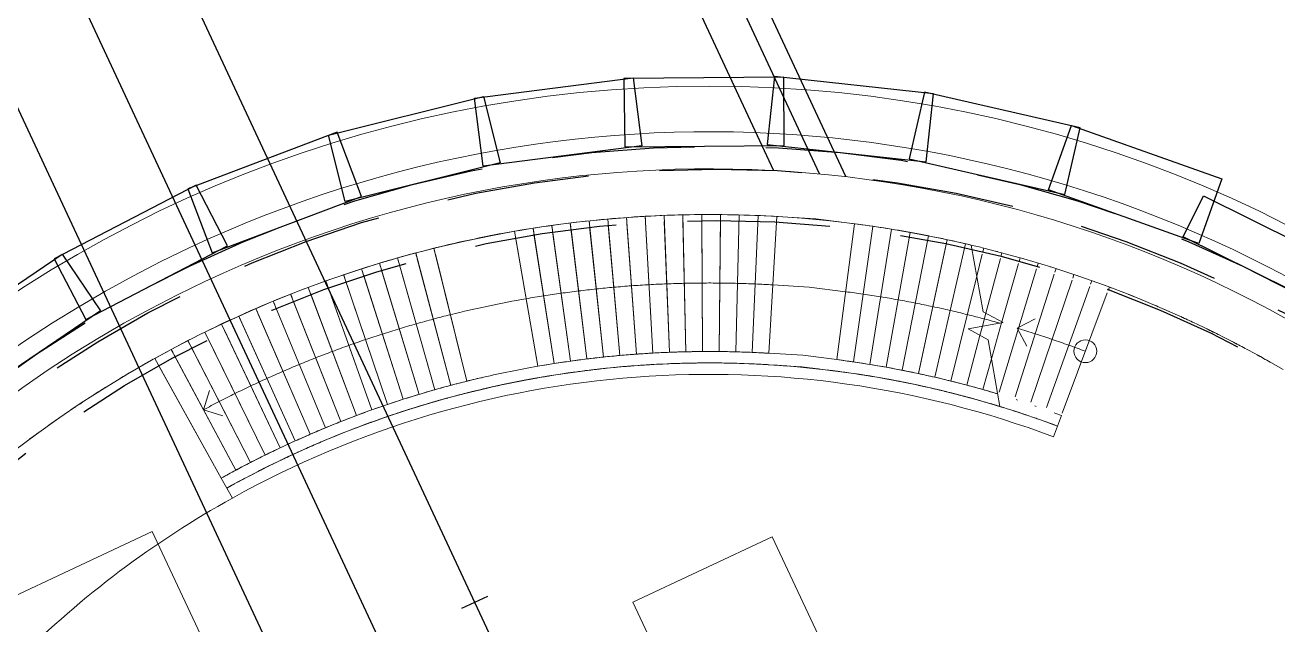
# Model space of a CAD drawing. Header units: metres. Extents: x 286532 to 329498, y 7396783 to 7466136.
# Drawn here: x 327067.93 to 327089.9, y 7397524.08 to 7397534.59 of the extents above; entities that cross this region are included whole.
import ezdxf

# ---------------------------------------------------------------- set-up
doc = ezdxf.new("R2010")
doc.units = ezdxf.units.M
doc.header["$LTSCALE"] = 10
for name, pattern in [('L2$0$CENTER', [50.8, 31.75, -6.35, 6.35, -6.35]), ('L2$0$CONTINUO', [0]), ('L2$0$HIDDENX2', [0.75, 0.5, -0.25])]:
    doc.linetypes.add(name, pattern=pattern)
doc.layers.get('0').update_dxf_attribs({"color": 255})
doc.layers.add('_  ARQ-AUX-001', color=1, linetype='Continuous', lineweight=5)
for name, color, linetype in [('L2$0$AR-PROJEÇÃO', 1, 'Continuous'), ('L2$0$Eje_EJE_VIA_1_EJECUT', 5, 'Continuous'), ('L2$0$Eje_EJE_VIA_2_EJECUT', 5, 'Continuous'), ('L2$0$Estacionamiento_EJE_VIA_1_EJECUT_T3_eje', 3, 'Continuous')]:
    doc.layers.add(name, color=color, linetype=linetype)

# ---------------------------------------------------------------- blocks, each defined once
blk = doc.blocks.new('L2$0$A$C0C183061')
at = {"color": 4, "linetype": 'L2$0$CONTINUO', "ltscale": 0.25}
for points in [[(-1.304, 21.306), (-4.081, 20.952), (-4.233, 22.143), (-1.455, 22.496)], [(-1.602, 21.286), (1.197, 21.312), (1.186, 22.512), (-1.614, 22.486)], [(0.898, 21.327), (3.682, 21.026), (3.811, 22.219), (1.027, 22.52)], [(3.387, 21.076), (6.116, 20.451), (6.384, 21.621), (3.654, 22.245)], [(-3.787, 21.007), (-6.504, 20.331), (-6.794, 21.495), (-4.077, 22.172)], [(-8.837, 19.431), (-6.218, 20.42), (-6.642, 21.543), (-9.261, 20.553)], [(8.466, 19.595), (5.829, 20.535), (6.231, 21.665), (8.869, 20.726)], [(-11.049, 18.264), (-8.564, 19.553), (-9.116, 20.618), (-11.602, 19.329)], [(10.7, 18.47), (8.191, 19.712), (8.545, 20.429), (11.055, 19.187)], [(-10.792, 18.417), (-13.11, 16.846), (-13.783, 17.839), (-11.465, 19.41)]]:
    blk.add_lwpolyline(points, close=True, dxfattribs=at)
at = {"layer": 'L2$0$AR-PROJEÇÃO', "linetype": 'L2$0$HIDDENX2', "ltscale": 0.5}
for radius in [21.3, 20.9, 20]:
    blk.add_circle((0, 0), radius, dxfattribs=at)
at = {"layer": 'L2$0$Eje_EJE_VIA_1_EJECUT', "color": 2, "linetype": 'L2$0$CENTER', "ltscale": 3}
blk.add_lwpolyline([(-29.069, 66.491), (40.99, -83.509)], dxfattribs=at)
at = {"layer": 'L2$0$Eje_EJE_VIA_2_EJECUT', "color": 2, "linetype": 'L2$0$CENTER', "ltscale": 3}
blk.add_lwpolyline([(-33.042, 66.491), (37.017, -83.509)], dxfattribs=at)
at = {"layer": 'L2$0$Eje_EJE_VIA_2_EJECUT', "color": 253, "linetype": 'L2$0$CONTINUO', "ltscale": 2.5}
blk.add_lwpolyline([(-31.055, 66.491), (39.004, -83.509)], dxfattribs=at)
at = {"layer": 'L2$0$Eje_EJE_VIA_2_EJECUT', "color": 253}
for points in [[(-18.518, 65.286), (2.271, 20.777)], [(-18.738, 64.812), (1.808, 20.822)], [(-19.12, 63.977), (1.01, 20.876)]]:
    blk.add_lwpolyline(points, dxfattribs=at)
at = {"layer": 'L2$0$Estacionamiento_EJE_VIA_1_EJECUT_T3_eje', "color": 1}
blk.add_lwpolyline([(-4.457, 13.205), (-4.004, 13.416)], dxfattribs=at)

msp = doc.modelspace()

# ---------------------------------------------------------------- linework, layer by layer
at = {"layer": '_  ARQ-AUX-001'}
for p, q in [((327077.115, 7397531.069), (327077.09, 7397531.066)), ((327077.175, 7397531.01), (327077.166, 7397531.076)), ((327077.175, 7397531.01), (327077.166, 7397531.076)), ((327077.501, 7397531.053), (327077.493, 7397531.118)), ((327077.501, 7397531.053), (327077.493, 7397531.118)), ((327077.606, 7397531.133), (327077.581, 7397531.13)), ((327077.828, 7397531.091), (327077.821, 7397531.155)), ((327077.828, 7397531.091), (327077.821, 7397531.155)), ((327078.099, 7397531.184), (327078.074, 7397531.182)), ((327078.155, 7397531.123), (327078.149, 7397531.188)), ((327078.155, 7397531.123), (327078.149, 7397531.188)), ((327078.362, 7397528.798), (327078.158, 7397531.083)), ((327078.483, 7397531.149), (327078.478, 7397531.214)), ((327078.483, 7397531.149), (327078.478, 7397531.214)), ((327078.652, 7397528.821), (327078.485, 7397531.109)), ((327078.593, 7397531.223), (327078.568, 7397531.222)), ((327078.811, 7397531.17), (327078.807, 7397531.235)), ((327078.811, 7397531.17), (327078.807, 7397531.235)), ((327078.941, 7397528.84), (327078.813, 7397531.13)), ((327079.088, 7397531.25), (327079.063, 7397531.249)), ((327079.139, 7397531.186), (327079.136, 7397531.251)), ((327079.139, 7397531.186), (327079.136, 7397531.251)), ((327079.231, 7397528.854), (327079.14, 7397531.146)), ((327079.467, 7397531.197), (327079.466, 7397531.261)), ((327079.467, 7397531.197), (327079.466, 7397531.261)), ((327079.521, 7397528.863), (327079.468, 7397531.157)), ((327079.583, 7397531.265), (327079.558, 7397531.264)), ((327079.796, 7397531.201), (327079.796, 7397531.266)), ((327079.796, 7397531.201), (327079.796, 7397531.266)), ((327079.811, 7397528.867), (327079.796, 7397531.161)), ((327080.078, 7397531.267), (327080.053, 7397531.267)), ((327080.102, 7397528.867), (327080.124, 7397531.16)), ((327080.125, 7397531.2), (327080.125, 7397531.266)), ((327080.125, 7397531.2), (327080.125, 7397531.266)), ((327080.392, 7397528.862), (327080.455, 7397531.26)), ((327080.392, 7397528.862), (327080.455, 7397531.26)), ((327080.573, 7397531.257), (327080.549, 7397531.258)), ((327080.682, 7397528.852), (327080.785, 7397531.248)), ((327080.682, 7397528.852), (327080.785, 7397531.248)), ((327080.972, 7397528.837), (327081.114, 7397531.232)), ((327081.068, 7397531.235), (327081.044, 7397531.237)), ((327082.167, 7397528.725), (327082.473, 7397531.104)), ((327082.455, 7397528.685), (327082.799, 7397531.059)), ((327082.551, 7397531.095), (327082.525, 7397531.098)), ((327076.526, 7397530.91), (327076.515, 7397530.974)), ((327076.526, 7397530.91), (327076.515, 7397530.974)), ((327076.924, 7397528.61), (327076.532, 7397530.871)), ((327076.626, 7397530.993), (327076.6, 7397530.989)), ((327076.85, 7397530.963), (327076.84, 7397531.027)), ((327076.85, 7397530.963), (327076.84, 7397531.027)), ((327077.21, 7397528.657), (327076.856, 7397530.923)), ((327077.497, 7397528.699), (327077.181, 7397530.971)), ((327077.785, 7397528.737), (327077.506, 7397531.014)), ((327078.074, 7397528.77), (327077.832, 7397531.052)), ((327082.742, 7397528.641), (327083.125, 7397531.009)), ((327083.041, 7397531.024), (327083.015, 7397531.028)), ((327083.028, 7397528.592), (327083.45, 7397530.954)), ((327083.313, 7397528.539), (327083.774, 7397530.893)), ((327083.53, 7397530.941), (327083.503, 7397530.945)), ((327084.016, 7397530.845), (327083.989, 7397530.851)), ((327075.117, 7397530.612), (327075.101, 7397530.676)), ((327075.117, 7397530.612), (327075.101, 7397530.676)), ((327083.597, 7397528.481), (327084.098, 7397530.827)), ((327083.881, 7397528.418), (327084.42, 7397530.756)), ((327084.5, 7397530.738), (327084.473, 7397530.744)), ((327084.724, 7397530.615), (327084.74, 7397530.68)), ((327084.981, 7397530.619), (327084.954, 7397530.626)), ((327074.167, 7397530.351), (327074.148, 7397530.414)), ((327074.167, 7397530.351), (327074.148, 7397530.414)), ((327074.216, 7397530.435), (327074.192, 7397530.428)), ((327074.482, 7397530.444), (327074.464, 7397530.506)), ((327074.482, 7397530.444), (327074.464, 7397530.506)), ((327075.119, 7397528.198), (327074.493, 7397530.405)), ((327075.119, 7397528.198), (327074.493, 7397530.405)), ((327074.692, 7397530.571), (327074.668, 7397530.564)), ((327074.799, 7397530.53), (327074.782, 7397530.594)), ((327074.799, 7397530.53), (327074.782, 7397530.594)), ((327075.399, 7397528.275), (327074.809, 7397530.492)), ((327075.399, 7397528.275), (327074.809, 7397530.492)), ((327075.68, 7397528.348), (327075.127, 7397530.573)), ((327085.043, 7397530.534), (327085.06, 7397530.597)), ((327085.043, 7397530.534), (327085.06, 7397530.597)), ((327085.36, 7397530.446), (327085.378, 7397530.51)), ((327085.36, 7397530.446), (327085.378, 7397530.51)), ((327085.459, 7397530.488), (327085.431, 7397530.495)), ((327085.675, 7397530.354), (327085.694, 7397530.417)), ((327085.675, 7397530.354), (327085.694, 7397530.417)), ((327073.541, 7397530.151), (327073.52, 7397530.212)), ((327073.541, 7397530.151), (327073.52, 7397530.212)), ((327073.742, 7397530.288), (327073.719, 7397530.28)), ((327073.853, 7397530.253), (327073.833, 7397530.316)), ((327073.853, 7397530.253), (327073.833, 7397530.316)), ((327074.564, 7397528.031), (327073.865, 7397530.215)), ((327074.564, 7397528.031), (327073.865, 7397530.215)), ((327074.841, 7397528.117), (327074.178, 7397530.313)), ((327074.841, 7397528.117), (327074.178, 7397530.313)), ((327085.014, 7397528.158), (327085.664, 7397530.316)), ((327085.014, 7397528.158), (327085.664, 7397530.316)), ((327085.292, 7397528.072), (327085.977, 7397530.22)), ((327085.292, 7397528.072), (327085.977, 7397530.22)), ((327085.933, 7397530.345), (327085.906, 7397530.353)), ((327085.99, 7397530.258), (327086.009, 7397530.32)), ((327085.99, 7397530.258), (327086.009, 7397530.32)), ((327086.301, 7397530.154), (327086.323, 7397530.217)), ((327086.301, 7397530.154), (327086.323, 7397530.217)), ((327086.404, 7397530.19), (327086.377, 7397530.199)), ((327072.808, 7397529.958), (327072.786, 7397529.949)), ((327072.921, 7397529.93), (327072.898, 7397529.991)), ((327072.921, 7397529.93), (327072.898, 7397529.991)), ((327073.23, 7397530.043), (327073.208, 7397530.105)), ((327073.23, 7397530.043), (327073.208, 7397530.105)), ((327074.014, 7397527.845), (327073.243, 7397530.006)), ((327073.273, 7397530.128), (327073.25, 7397530.12)), ((327074.288, 7397527.94), (327073.553, 7397530.113)), ((327085.568, 7397527.981), (327086.289, 7397530.116)), ((327085.568, 7397527.981), (327086.289, 7397530.116)), ((327085.843, 7397527.885), (327086.599, 7397530.009)), ((327085.843, 7397527.885), (327086.599, 7397530.009)), ((327086.612, 7397530.047), (327086.634, 7397530.108)), ((327086.612, 7397530.047), (327086.634, 7397530.108)), ((327086.871, 7397530.024), (327086.843, 7397530.034)), ((327086.921, 7397529.935), (327086.944, 7397529.995)), ((327086.921, 7397529.935), (327086.944, 7397529.995)), ((327072.31, 7397529.689), (327072.285, 7397529.749)), ((327072.31, 7397529.689), (327072.285, 7397529.749)), ((327072.347, 7397529.776), (327072.325, 7397529.767)), ((327072.615, 7397529.811), (327072.591, 7397529.872)), ((327072.615, 7397529.811), (327072.591, 7397529.872)), ((327073.471, 7397527.641), (327072.629, 7397529.774)), ((327073.742, 7397527.745), (327072.936, 7397529.892)), ((327086.116, 7397527.787), (327086.907, 7397529.898)), ((327086.116, 7397527.787), (327086.907, 7397529.898)), ((327071.891, 7397529.582), (327071.869, 7397529.573)), ((327072.007, 7397529.561), (327071.981, 7397529.62)), ((327072.007, 7397529.561), (327071.981, 7397529.62)), ((327072.934, 7397527.419), (327072.023, 7397529.524)), ((327073.202, 7397527.532), (327072.325, 7397529.652)), ((327071.408, 7397529.29), (327071.38, 7397529.349)), ((327071.408, 7397529.29), (327071.38, 7397529.349)), ((327071.44, 7397529.378), (327071.418, 7397529.367)), ((327071.707, 7397529.427), (327071.68, 7397529.487)), ((327071.707, 7397529.427), (327071.68, 7397529.487)), ((327072.669, 7397527.302), (327071.723, 7397529.391)), ((327071.009, 7397529.169), (327070.985, 7397529.157)), ((327071.112, 7397529.147), (327071.083, 7397529.205)), ((327071.112, 7397529.147), (327071.083, 7397529.205)), ((327072.144, 7397527.053), (327071.13, 7397529.111)), ((327072.406, 7397527.18), (327071.425, 7397529.253)), ((327085.348, 7397529.269), (327085.329, 7397529.275)), ((327070.528, 7397528.846), (327070.497, 7397528.904)), ((327070.528, 7397528.846), (327070.497, 7397528.904)), ((327070.582, 7397528.95), (327070.558, 7397528.937)), ((327070.819, 7397528.998), (327070.789, 7397529.057)), ((327070.819, 7397528.998), (327070.789, 7397529.057)), ((327071.885, 7397526.923), (327070.837, 7397528.963)), ((327070.238, 7397528.69), (327070.207, 7397528.746)), ((327071.628, 7397526.788), (327070.546, 7397528.811)), ((327089.587, 7397528.78), (327089.558, 7397528.796)), ((327076.015, 7397528.222), (327076.032, 7397528.226)), ((327085.334, 7397528.017), (327085.31, 7397528.024)), ((327085.662, 7397527.907), (327085.637, 7397527.916)), ((327085.675, 7397527.691), (327085.651, 7397527.699)), ((327068.057, 7397527.364), (327068.03, 7397527.344))]:
    msp.add_line(p, q, dxfattribs=at)
for points in [[(327067.748, 7397527.132), (327068.132, 7397527.42), (327068.523, 7397527.698), (327068.92, 7397527.967), (327069.324, 7397528.226), (327069.733, 7397528.475), (327070.149, 7397528.714), (327070.57, 7397528.944), (327070.996, 7397529.163), (327071.428, 7397529.372), (327071.879, 7397529.577), (327072.335, 7397529.771), (327072.796, 7397529.953), (327073.261, 7397530.124), (327073.73, 7397530.283), (327074.203, 7397530.431), (327074.679, 7397530.567), (327075.159, 7397530.691), (327075.641, 7397530.803), (327076.126, 7397530.903), (327076.614, 7397530.991), (327077.104, 7397531.067), (327077.595, 7397531.131), (327078.088, 7397531.183), (327078.582, 7397531.222), (327079.076, 7397531.25), (327079.571, 7397531.265), (327080.067, 7397531.267), (327080.562, 7397531.258), (327081.057, 7397531.236), (327081.551, 7397531.202), (327082.045, 7397531.155), (327082.537, 7397531.097), (327083.027, 7397531.026), (327083.516, 7397530.943), (327084.002, 7397530.848), (327084.486, 7397530.741), (327084.521, 7397530.733)], [(327077.181, 7397530.971), (327077.497, 7397528.699), (327077.166, 7397531.076), (327077.497, 7397528.699)], [(327077.506, 7397531.014), (327077.785, 7397528.737), (327077.493, 7397531.119), (327077.785, 7397528.737)], [(327078.074, 7397528.77), (327077.821, 7397531.157), (327078.074, 7397528.77), (327077.832, 7397531.052)], [(327078.362, 7397528.798), (327078.149, 7397531.189), (327078.362, 7397528.798), (327078.158, 7397531.083)], [(327078.652, 7397528.821), (327078.478, 7397531.215), (327078.652, 7397528.821), (327078.485, 7397531.109)], [(327078.941, 7397528.84), (327078.807, 7397531.236), (327078.941, 7397528.84), (327078.813, 7397531.13)], [(327079.231, 7397528.854), (327079.136, 7397531.252), (327079.231, 7397528.854), (327079.14, 7397531.146)], [(327079.521, 7397528.863), (327079.466, 7397531.262), (327079.521, 7397528.863), (327079.468, 7397531.157)], [(327079.811, 7397528.867), (327079.796, 7397531.267), (327079.811, 7397528.867), (327079.796, 7397531.161)], [(327080.124, 7397531.16), (327080.102, 7397528.867), (327080.125, 7397531.267), (327080.102, 7397528.867)], [(327082.473, 7397531.105), (327081.796, 7397531.192), (327081.114, 7397531.233), (327080.972, 7397528.837), (327081.114, 7397531.233)], [(327081.114, 7397531.232), (327080.972, 7397528.837), (327081.571, 7397528.801), (327082.167, 7397528.725), (327082.473, 7397531.105), (327082.167, 7397528.725)], [(327081.269, 7397528.819), (327081.571, 7397528.801), (327082.167, 7397528.725), (327082.473, 7397531.104)], [(327082.799, 7397531.059), (327082.455, 7397528.685), (327082.799, 7397531.06), (327082.455, 7397528.685)], [(327076.532, 7397530.871), (327076.924, 7397528.61), (327076.515, 7397530.974), (327076.924, 7397528.61), (327076.916, 7397528.608)], [(327076.856, 7397530.923), (327077.21, 7397528.657), (327076.84, 7397531.028), (327077.21, 7397528.657)], [(327083.125, 7397531.009), (327082.742, 7397528.641), (327083.125, 7397531.01), (327082.742, 7397528.641)], [(327083.45, 7397530.954), (327083.028, 7397528.592), (327083.451, 7397530.955), (327083.028, 7397528.592)], [(327083.774, 7397530.893), (327083.313, 7397528.539), (327083.775, 7397530.894), (327083.313, 7397528.539)], [(327075.127, 7397530.573), (327075.68, 7397528.348), (327075.101, 7397530.677), (327075.68, 7397528.348)], [(327084.098, 7397530.827), (327083.597, 7397528.481), (327084.098, 7397530.828), (327083.597, 7397528.481)], [(327083.881, 7397528.418), (327084.42, 7397530.757), (327083.881, 7397528.418), (327084.42, 7397530.756)], [(327084.521, 7397530.733), (327084.729, 7397529.565), (327085.081, 7397529.373), (327084.466, 7397529.264), (327084.817, 7397529.072), (327085.026, 7397527.904)], [(327084.724, 7397530.615), (327084.74, 7397530.68), (327084.967, 7397530.622), (327085.444, 7397530.492), (327085.919, 7397530.349), (327086.39, 7397530.195), (327086.857, 7397530.029), (327087.319, 7397529.852), (327087.777, 7397529.663), (327088.23, 7397529.463), (327088.679, 7397529.251), (327089.121, 7397529.029), (327089.558, 7397528.796), (327089.99, 7397528.552)], [(327084.163, 7397528.35), (327084.618, 7397530.187), (327084.715, 7397530.576)], [(327084.715, 7397530.576), (327084.618, 7397530.187), (327084.163, 7397528.35), (327084.618, 7397530.187), (327084.163, 7397528.35)], [(327084.444, 7397528.278), (327084.675, 7397529.15), (327084.718, 7397529.309), (327084.778, 7397529.538), (327085.033, 7397530.496)], [(327084.444, 7397528.278), (327084.675, 7397529.15), (327084.444, 7397528.278), (327084.675, 7397529.15), (327084.718, 7397529.309), (327084.778, 7397529.538), (327084.718, 7397529.309), (327084.778, 7397529.538), (327085.033, 7397530.496)], [(327084.724, 7397528.201), (327084.877, 7397528.741), (327085.054, 7397529.369), (327085.059, 7397529.385), (327085.349, 7397530.408)], [(327084.724, 7397528.201), (327084.877, 7397528.741), (327084.724, 7397528.201), (327084.877, 7397528.741), (327085.054, 7397529.369), (327085.059, 7397529.385), (327085.054, 7397529.369), (327085.059, 7397529.385), (327085.349, 7397530.408)], [(327073.553, 7397530.113), (327074.288, 7397527.94), (327073.519, 7397530.214), (327074.288, 7397527.94)], [(327072.936, 7397529.892), (327073.742, 7397527.745), (327072.898, 7397529.992), (327073.742, 7397527.745)], [(327073.243, 7397530.006), (327074.014, 7397527.845), (327073.208, 7397530.105), (327074.014, 7397527.845)], [(327082.32, 7397529.915), (327081.683, 7397529.997), (327081.043, 7397530.035)], [(327072.325, 7397529.652), (327073.202, 7397527.532), (327072.284, 7397529.75), (327073.202, 7397527.532)], [(327072.629, 7397529.774), (327073.471, 7397527.641), (327072.59, 7397529.873), (327073.471, 7397527.641)], [(327072.934, 7397527.419), (327071.981, 7397529.621), (327072.934, 7397527.419), (327072.023, 7397529.524)], [(327072.406, 7397527.18), (327071.38, 7397529.349), (327072.406, 7397527.18), (327071.425, 7397529.253)], [(327072.669, 7397527.302), (327071.679, 7397529.488), (327072.669, 7397527.302), (327071.723, 7397529.391)], [(327085.494, 7397528.962), (327085.329, 7397529.275), (327085.642, 7397529.44)], [(327072.144, 7397527.053), (327071.083, 7397529.206), (327072.144, 7397527.053), (327071.13, 7397529.111)], [(327070.546, 7397528.811), (327071.628, 7397526.788), (327070.496, 7397528.905), (327071.628, 7397526.788)], [(327070.837, 7397528.963), (327071.885, 7397526.923), (327070.788, 7397529.058), (327071.885, 7397526.923)], [(327070.258, 7397528.655), (327071.373, 7397526.649), (327070.207, 7397528.747)], [(327081.257, 7397528.619), (327081.553, 7397528.602), (327082.142, 7397528.526), (327081.553, 7397528.602), (327080.96, 7397528.637)], [(327071.399, 7397527.741), (327071.062, 7397527.846), (327071.168, 7397528.184)], [(327085.962, 7397527.374), (327086.032, 7397527.562), (327086.102, 7397527.749)], [(327071.47, 7397526.475), (327071.373, 7397526.649), (327071.47, 7397526.475), (327071.568, 7397526.3)]]:
    msp.add_lwpolyline(points, dxfattribs=at)
for points in [[(327080.455, 7397531.261), (327080.392, 7397528.862)], [(327080.785, 7397531.249), (327080.682, 7397528.852)], [(327074.147, 7397530.414), (327074.841, 7397528.117)], [(327074.464, 7397530.507), (327075.119, 7397528.198)], [(327074.782, 7397530.595), (327075.399, 7397528.275)], [(327073.833, 7397530.317), (327074.564, 7397528.031)], [(327073.902, 7397517.749), (327070.162, 7397525.715), (327066.179, 7397523.845), (327069.919, 7397515.879)], [(327083.326, 7397520.735), (327080.882, 7397519.587), (327078.587, 7397524.475), (327081.031, 7397525.623)]]:
    msp.add_lwpolyline(points, close=True, dxfattribs=at)
for centre, radius in [((327079.927, 7397511.268), 22.25), ((327086.523, 7397528.873), 0.2)]:
    msp.add_circle(centre, radius, dxfattribs=at)
for radius, start, end in [(21.45, 295.1481, 115.1481), (20.8, 295.1481, 115.1481), (20.8, 295.1481, 115.1481), (20, 99.8241, 103.9624), (20, 100.0914, 101.6123), (21.45, 115.1481, 295.1481), (20, 102.0723, 103.8948), (20, 76.0735, 76.7217), (20.8, 115.1481, 295.1481), (20.8, 115.1481, 295.1481), (18.8, 96.045, 96.9898), (18.8, 95.1002, 96.045), (18.8, 94.1554, 95.1002), (18.8, 93.2107, 94.1554), (18.8, 92.2659, 93.2107), (18.8, 91.3211, 92.2659), (18.8, 90.3763, 91.3211), (18.8, 89.4315, 90.3763), (18.8, 88.4867, 89.4315), (18.8, 87.542, 88.4867), (18.8, 86.5972, 87.542), (20, 69.1212, 69.4602), (18.8, 99.8241, 103.9624), (18.8, 98.8793, 99.8241), (18.8, 97.9346, 98.8793), (18.8, 96.9898, 97.9346), (18.8, 81.7422, 82.687), (18.8, 80.7974, 81.7422), (18.8, 79.8526, 80.7974), (18.8, 78.9079, 79.8526), (20, 67.6921, 68.4313), (20, 68.1654, 68.3192), (18.8, 77.9631, 78.9079), (18.8, 77.0183, 77.9631), (18.8, 76.0735, 77.0183), (18.8, 75.1287, 76.0735), (20, 66.2628, 67.0038), (20, 66.8559, 66.9863), (18.8, 105.852, 106.7968), (18.8, 104.9072, 105.852), (18.8, 103.9624, 104.9072), (18.8, 74.2672, 75.1287), (20, 64.8332, 65.5762), (20, 65.1819, 65.55), (18.8, 108.6863, 109.6311), (18.8, 107.7415, 108.6863), (18.8, 106.7968, 107.7415), (18.8, 72.2944, 73.2392), (18.8, 71.3496, 72.2944), (18.8, 70.4048, 71.3496), (20, 63.4032, 64.1486), (20, 63.7694, 63.9505), (18.8, 110.5759, 111.5207), (18.8, 109.6311, 110.5759), (17.6, 91.3211, 92.2659), (17.6, 90.3763, 91.3211), (17.6, 89.4315, 90.3763), (17.6, 88.4867, 89.4315), (17.6, 87.542, 88.4867), (18.8, 69.4601, 70.4048), (20, 61.9727, 62.7211), (20, 62.4324, 62.5531), (20, 119.1737, 119.8833), (20, 119.2101, 119.368), (17.4, 72.723, 119.0789), (18.8, 112.4655, 113.4102), (18.8, 111.5207, 112.4655), (17.6, 98.8793, 99.8241), (17.6, 97.9346, 98.8793), (17.6, 96.9898, 97.9346), (17.6, 96.045, 96.9898), (17.6, 95.1002, 96.045), (17.6, 94.1554, 95.1002), (17.6, 93.2107, 94.1554), (17.4, 93.1779, 93.9599), (17.4, 92.8391, 93.6349), (17.6, 92.2659, 93.2107), (17.4, 91.6333, 92.4154), (17.4, 91.2956, 92.0901), (17.4, 90.0887, 90.871), (17.4, 89.7521, 90.5455), (17.4, 88.5441, 89.3265), (17.4, 88.2086, 89.0009), (17.4, 86.9996, 87.782), (17.6, 86.5972, 87.542), (17.4, 86.665, 87.4565), (17.6, 81.7422, 82.687), (17.6, 80.7974, 81.7422), (17.6, 79.8526, 80.7974), (20, 60.5417, 61.2935), (20, 120.5528, 121.2636), (17.2, 69.4603, 119.0789), (18.8, 113.4102, 114.355), (17.6, 102.9927, 103.9624), (17.6, 99.849, 102.9927), (17.6, 99.849, 102.9927), (17.4, 99.3561, 100.1378), (17.4, 99.0132, 99.8163), (17.4, 97.8115, 98.5934), (17.4, 97.4697, 98.2706), (17.4, 96.267, 97.0489), (17.4, 95.9262, 96.7251), (17.4, 94.7224, 95.5044), (17.4, 94.3827, 95.1799), (17.4, 85.455, 86.2376), (17.4, 85.1215, 85.9121), (17.4, 83.9104, 84.6931), (17.4, 83.578, 84.3678), (17.4, 82.3658, 83.1486), (17.4, 82.0344, 82.8236), (17.4, 80.8211, 81.6042), (17.4, 80.4909, 81.2795), (17.6, 78.9079, 79.8526), (17.6, 77.9631, 78.9079), (17.6, 77.0183, 77.9631), (17.6, 76.0735, 77.0183), (20, 121.9318, 122.644), (20, 122.043, 122.4529), (18.8, 115.2998, 116.2446), (18.8, 114.355, 115.2998), (17.6, 105.852, 106.7968), (17.6, 104.9072, 105.852), (17.6, 103.9624, 104.9072), (17.4, 102.4451, 103.2268), (17.4, 99.849, 102.9927), (17.4, 102.1003, 102.9092), (17.4, 101.379, 101.7192), (17.4, 100.9006, 101.6823), (17.4, 100.5567, 101.3625), (17.4, 99.849, 100.1578), (17.4, 79.2765, 80.0597), (17.4, 78.9474, 79.7354), (17.4, 77.7319, 78.5152), (17.4, 77.4038, 78.1914), (17.4, 76.1872, 76.9708), (17.4, 75.8603, 76.6473), (17.6, 75.1287, 76.0735), (17.6, 74.184, 75.1287), (17.6, 73.2929, 74.184), (20, 123.3109, 124.0245), (18.8, 117.1894, 118.1341), (18.8, 116.2446, 117.1894), (17.6, 107.7415, 108.6863), (17.6, 106.7968, 107.7415), (17.4, 105.5342, 106.3158), (17.4, 105.1873, 106.0048), (17.4, 103.9897, 104.7713), (17.4, 103.6438, 104.4565), (17.4, 74.6425, 75.4263), (17.4, 74.3168, 75.1034), (17.4, 73.0979, 73.8819), (20, 123.6403, 123.8162), (17.6, 109.6311, 110.5759), (17.6, 108.6863, 109.6311), (17.4, 108.2743, 109.1057), (17.4, 107.0787, 107.8603), (17.4, 106.7308, 107.5543), (17.4, 72.7732, 73.5594), (17.4, 71.276, 72.2984), (17.4, 71.5934, 72.0155), (17.4, 71.5532, 71.9782), (17.6, 69.4601, 69.8969), (20, 124.69, 125.4053), (20, 125.0428, 125.1632), (17.6, 111.5207, 112.4655), (17.6, 110.5759, 111.5207), (17.4, 110.1677, 110.9493), (17.4, 109.8178, 110.66), (17.4, 108.6232, 109.4048), (17.4, 69.4603, 70.854), (17.4, 70.5522, 70.8406), (17.4, 70.0084, 70.4359), (20, 126.069, 126.7864), (17.6, 113.4102, 114.355), (17.6, 112.4655, 113.4102), (17.4, 111.7122, 112.4938), (17.4, 111.3614, 112.219), (17.6, 115.2998, 116.2446), (17.6, 114.355, 115.2998), (17.4, 114.4484, 115.3746), (17.4, 113.2567, 114.0383), (17.4, 112.9049, 113.787), (17.6, 117.1894, 118.1341), (17.6, 116.2446, 117.1894), (17.4, 115.9919, 117.021), (17.4, 114.8012, 115.5828), (17.6, 118.1341, 119.0789), (17.4, 117.5425, 119.0789), (17.4, 116.3457, 117.1273), (17.4, 118.5525, 118.6718), (17.4, 117.8902, 118.074), (17.2, 119.0789, 134.7868)]:
    msp.add_arc((327079.927, 7397511.268), radius, start, end, dxfattribs=at)
for points in [[(327081.114, 7397531.233), (327080.602, 7397531.263), (327079.575, 7397531.284), (327078.038, 7397531.198), (327077.02, 7397531.062), (327076.515, 7397530.974)], [(327084.521, 7397530.733), (327084.183, 7397530.813), (327083.503, 7397530.955), (327082.817, 7397531.061), (327082.473, 7397531.105)], [(327075.101, 7397530.677), (327074.532, 7397530.535), (327073.407, 7397530.202), (327071.769, 7397529.557), (327070.719, 7397529.032), (327070.207, 7397528.747)], [(327080.972, 7397528.837), (327080.52, 7397528.864), (327079.615, 7397528.882), (327078.259, 7397528.806), (327077.362, 7397528.686), (327076.916, 7397528.608)], [(327080.96, 7397528.637), (327080.513, 7397528.664), (327079.619, 7397528.682), (327078.278, 7397528.607), (327077.391, 7397528.488), (327076.951, 7397528.411)], [(327079.398, 7397528.66), (327079.375, 7397528.659), (327079.352, 7397528.658), (327079.329, 7397528.657)], [(327080.179, 7397528.666), (327080.158, 7397528.666), (327080.138, 7397528.667), (327080.117, 7397528.667)], [(327080.96, 7397528.637), (327080.952, 7397528.638), (327080.944, 7397528.638), (327080.936, 7397528.638)], [(327084.987, 7397528.125), (327084.526, 7397528.263), (327083.593, 7397528.502), (327082.644, 7397528.663), (327082.167, 7397528.725)], [(327075.97, 7397528.417), (327075.435, 7397528.294), (327074.377, 7397527.997), (327072.838, 7397527.405), (327071.853, 7397526.916), (327071.373, 7397526.649)], [(327077.794, 7397528.537), (327077.772, 7397528.534), (327077.75, 7397528.531), (327077.728, 7397528.528)], [(327078.553, 7397528.613), (327078.545, 7397528.613), (327078.536, 7397528.612), (327078.528, 7397528.611)], [(327085.026, 7397527.904), (327084.555, 7397528.048), (327083.602, 7397528.297), (327082.63, 7397528.464), (327082.142, 7397528.526)], [(327082.189, 7397528.52), (327082.173, 7397528.522), (327082.158, 7397528.524), (327082.142, 7397528.526)], [(327076.015, 7397528.222), (327075.486, 7397528.1), (327074.44, 7397527.807), (327072.918, 7397527.222), (327071.945, 7397526.738), (327071.47, 7397526.475)], [(327076.015, 7397528.222), (327075.998, 7397528.218), (327075.982, 7397528.215), (327075.965, 7397528.211)], [(327076.956, 7397528.412), (327076.954, 7397528.412), (327076.953, 7397528.412), (327076.951, 7397528.411)], [(327082.961, 7397528.401), (327082.943, 7397528.404), (327082.925, 7397528.407), (327082.908, 7397528.411)], [(327083.743, 7397528.244), (327083.73, 7397528.247), (327083.716, 7397528.25), (327083.703, 7397528.253)], [(327075.343, 7397528.053), (327075.334, 7397528.051), (327075.326, 7397528.048), (327075.317, 7397528.046)], [(327084.526, 7397528.049), (327084.505, 7397528.055), (327084.483, 7397528.061), (327084.461, 7397528.067)], [(327074.68, 7397527.858), (327074.662, 7397527.852), (327074.644, 7397527.846), (327074.626, 7397527.84)], [(327086.032, 7397527.562), (327085.7, 7397527.686), (327085.365, 7397527.8), (327085.026, 7397527.904)], [(327074.011, 7397527.631), (327074.005, 7397527.629), (327074, 7397527.627), (327073.994, 7397527.625)], [(327073.366, 7397527.383), (327073.351, 7397527.377), (327073.336, 7397527.371), (327073.321, 7397527.365)], [(327072.716, 7397527.103), (327072.714, 7397527.102), (327072.711, 7397527.101), (327072.709, 7397527.1)], [(327072.094, 7397526.805), (327072.082, 7397526.799), (327072.07, 7397526.793), (327072.059, 7397526.787)], [(327071.477, 7397526.478), (327071.475, 7397526.477), (327071.473, 7397526.476), (327071.47, 7397526.475)]]:
    msp.add_open_spline(points, degree=3, dxfattribs=at)

# ---------------------------------------------------------------- block references
at = {"linetype": 'L2$0$CONTINUO'}
msp.add_blockref('L2$0$A$C0C183061', (327080.048, 7397511.165, 0), dxfattribs=at)

doc.saveas('drawing.dxf')
